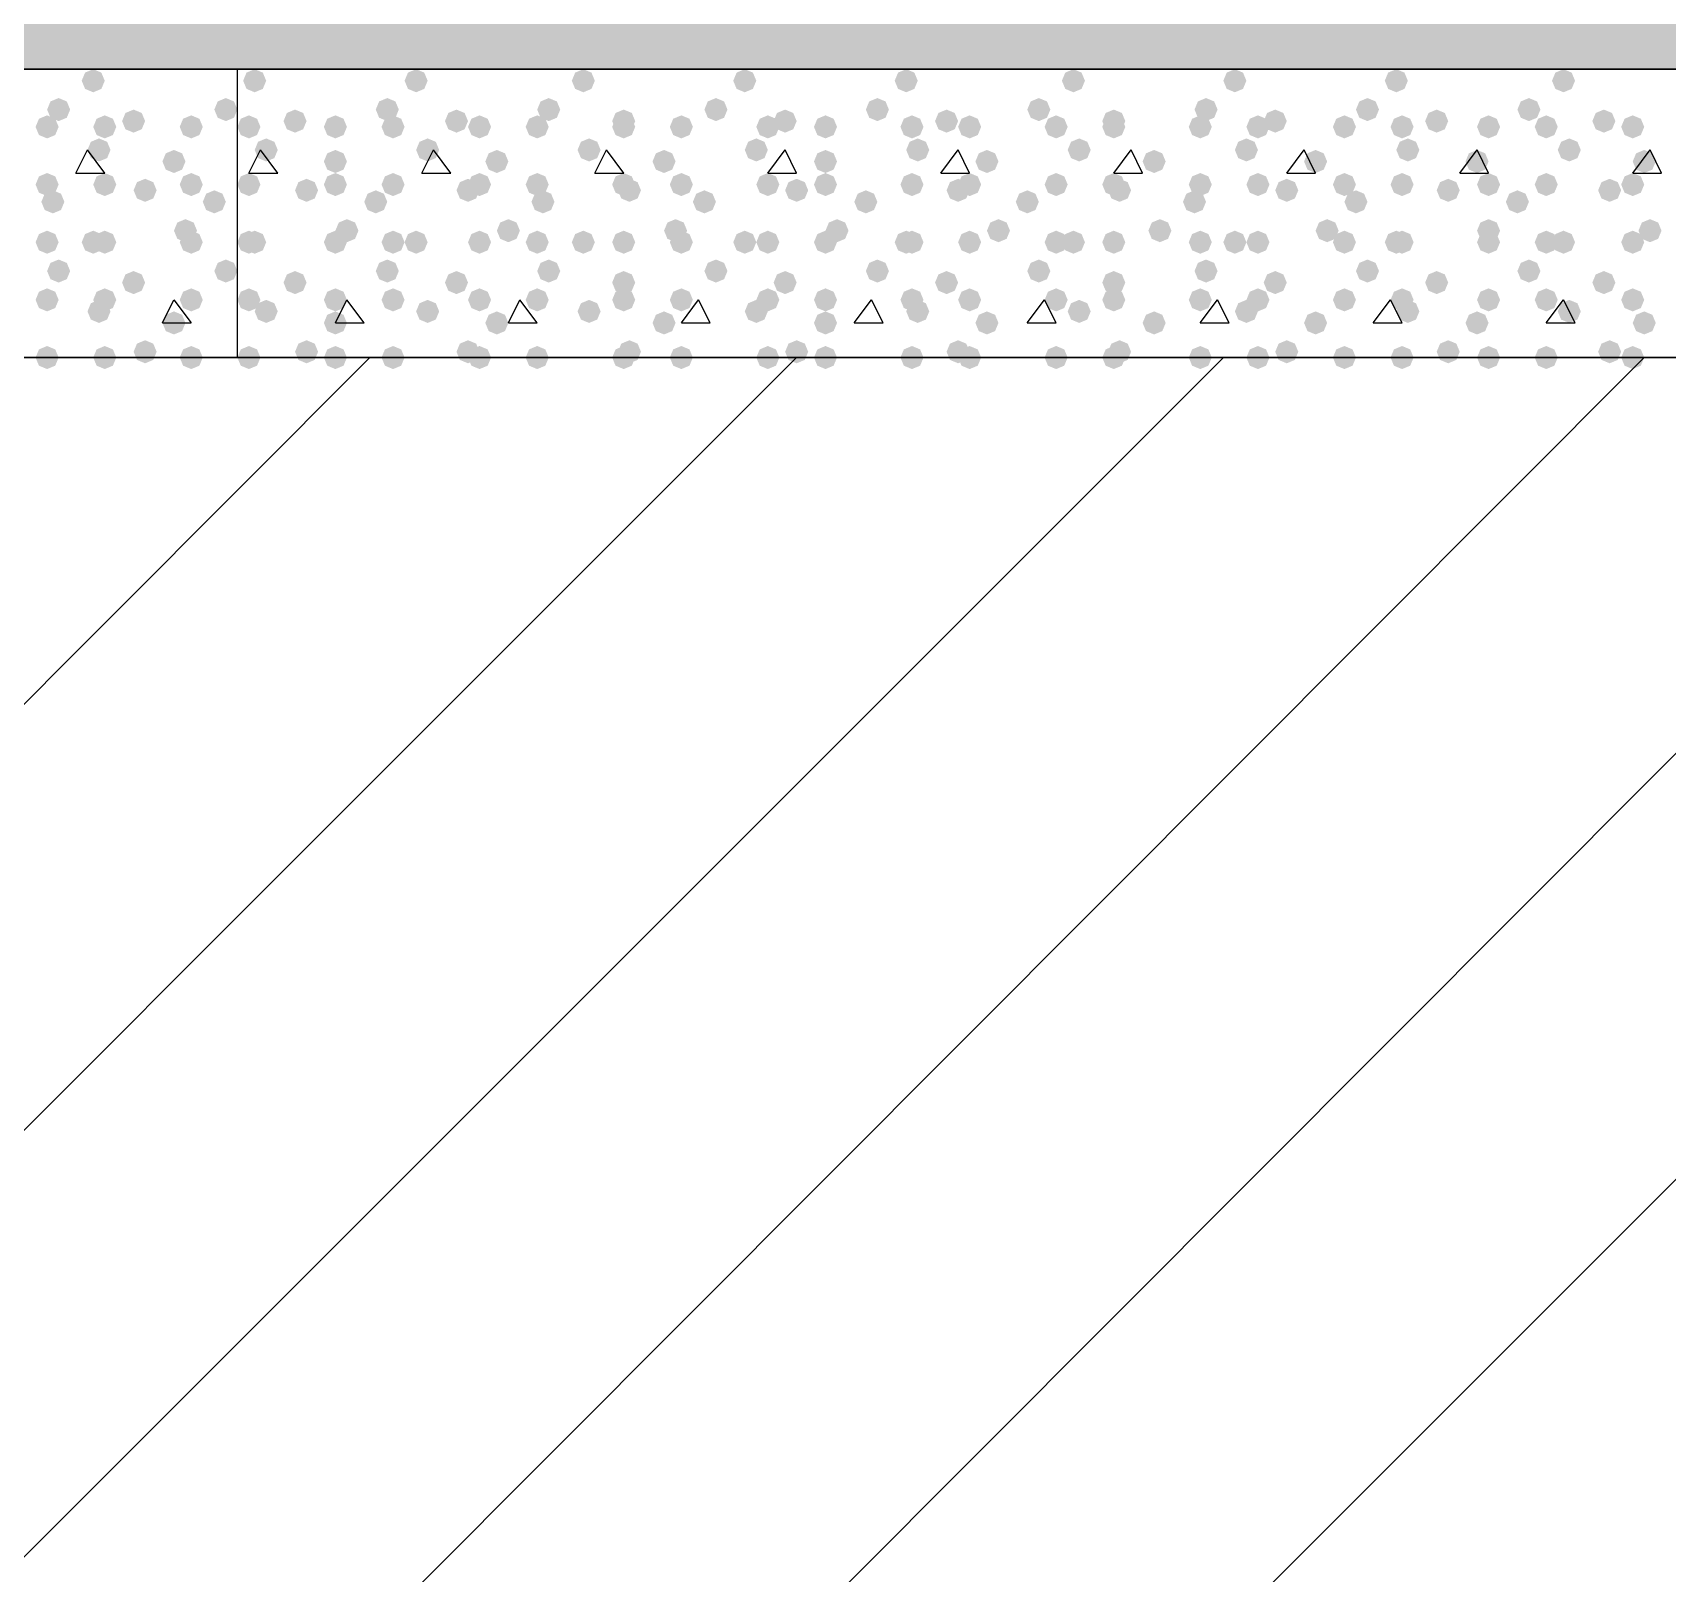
# Model space of a CAD drawing. Header units: millimetres. Extents: x 0 to 420, y 0 to 297.
# Drawn here: x 236.83 to 248.84, y 154.9 to 166.21 of the extents above; entities that cross this region are included whole.
import ezdxf

# ---------------------------------------------------------------- set-up
doc = ezdxf.new("R2010")
doc.units = ezdxf.units.MM
doc.layers.get('0').update_dxf_attribs({"linetype": 'CONTINUOUS'})

msp = doc.modelspace()

# ---------------------------------------------------------------- hatches: boundary and pattern name
at = {"true_color": 0x000008}
h = msp.add_hatch(color=0, dxfattribs=at)
h.paths.add_polyline_path([(378.544667, 177.927), (32.469667, 177.927), (378.544667, 165.946667)], flags=0)
h.paths.add_polyline_path([(32.469667, 177.927), (378.544667, 165.946667), (32.469667, 165.946667)], flags=0)
at = {"true_color": 0x000007}
for points in [[(237.363, 165.862), (237.338129, 165.802204), (237.278333, 165.777333), (237.218538, 165.802204), (237.193667, 165.862), (237.218537, 165.921796), (237.278333, 165.946667), (237.338129, 165.921796)], [(237.109, 165.650333), (237.084129, 165.590537), (237.024333, 165.565667), (236.964538, 165.590537), (236.939667, 165.650333), (236.964537, 165.710129), (237.024333, 165.735), (237.084129, 165.710129)], [(237.659333, 165.565667), (237.634462, 165.505871), (237.574667, 165.481), (237.514871, 165.505871), (237.49, 165.565667), (237.514871, 165.625462), (237.574667, 165.650333), (237.634462, 165.625463)], [(238.336667, 165.650333), (238.311796, 165.590537), (238.252, 165.565667), (238.192204, 165.590537), (238.167333, 165.650333), (238.192204, 165.710129), (238.252, 165.735), (238.311796, 165.710129)], [(237.024333, 165.523333), (236.999462, 165.463537), (236.939667, 165.438667), (236.879871, 165.463537), (236.855, 165.523333), (236.879871, 165.583129), (236.939667, 165.608), (236.999462, 165.583129)], [(237.447667, 165.523333), (237.422796, 165.463537), (237.363, 165.438667), (237.303204, 165.463537), (237.278333, 165.523333), (237.303204, 165.583129), (237.363, 165.608), (237.422796, 165.583129)], [(238.082667, 165.523333), (238.057796, 165.463537), (237.998, 165.438667), (237.938204, 165.463537), (237.913333, 165.523333), (237.938204, 165.583129), (237.998, 165.608), (238.057796, 165.583129)], [(237.405333, 165.354), (237.380462, 165.294204), (237.320667, 165.269333), (237.260871, 165.294204), (237.236, 165.354), (237.260871, 165.413796), (237.320667, 165.438667), (237.380462, 165.413796)], [(237.955667, 165.269333), (237.930796, 165.209537), (237.871, 165.184667), (237.811204, 165.209537), (237.786333, 165.269333), (237.811204, 165.329129), (237.871, 165.354), (237.930796, 165.329129)], [(237.024333, 165.1), (236.999462, 165.040204), (236.939667, 165.015333), (236.879871, 165.040204), (236.855, 165.1), (236.879871, 165.159796), (236.939667, 165.184667), (236.999462, 165.159796)], [(237.447667, 165.1), (237.422796, 165.040204), (237.363, 165.015333), (237.303204, 165.040204), (237.278333, 165.1), (237.303204, 165.159796), (237.363, 165.184667), (237.422796, 165.159796)], [(237.744, 165.057667), (237.719129, 164.997871), (237.659333, 164.973), (237.599538, 164.997871), (237.574667, 165.057667), (237.599537, 165.117462), (237.659333, 165.142333), (237.719129, 165.117463)], [(238.082667, 165.1), (238.057796, 165.040204), (237.998, 165.015333), (237.938204, 165.040204), (237.913333, 165.1), (237.938204, 165.159796), (237.998, 165.184667), (238.057796, 165.159796)], [(237.066667, 164.973), (237.041796, 164.913204), (236.982, 164.888333), (236.922204, 164.913204), (236.897333, 164.973), (236.922204, 165.032796), (236.982, 165.057667), (237.041796, 165.032796)], [(238.252, 164.973), (238.227129, 164.913204), (238.167333, 164.888333), (238.107537, 164.913204), (238.082667, 164.973), (238.107537, 165.032796), (238.167333, 165.057667), (238.227129, 165.032796)], [(238.040333, 164.761333), (238.015462, 164.701537), (237.955667, 164.676667), (237.895871, 164.701537), (237.871, 164.761333), (237.895871, 164.821129), (237.955667, 164.846), (238.015462, 164.821129)], [(237.024333, 164.676667), (236.999462, 164.616871), (236.939667, 164.592), (236.879871, 164.616871), (236.855, 164.676667), (236.879871, 164.736462), (236.939667, 164.761333), (236.999462, 164.736463)], [(237.363, 164.676667), (237.338129, 164.616871), (237.278333, 164.592), (237.218538, 164.616871), (237.193667, 164.676667), (237.218537, 164.736462), (237.278333, 164.761333), (237.338129, 164.736463)], [(237.447667, 164.676667), (237.422796, 164.616871), (237.363, 164.592), (237.303204, 164.616871), (237.278333, 164.676667), (237.303204, 164.736462), (237.363, 164.761333), (237.422796, 164.736463)], [(238.082667, 164.676667), (238.057796, 164.616871), (237.998, 164.592), (237.938204, 164.616871), (237.913333, 164.676667), (237.938204, 164.736462), (237.998, 164.761333), (238.057796, 164.736463)], [(237.109, 164.465), (237.084129, 164.405204), (237.024333, 164.380333), (236.964538, 164.405204), (236.939667, 164.465), (236.964537, 164.524796), (237.024333, 164.549667), (237.084129, 164.524796)], [(238.336667, 164.465), (238.311796, 164.405204), (238.252, 164.380333), (238.192204, 164.405204), (238.167333, 164.465), (238.192204, 164.524796), (238.252, 164.549667), (238.311796, 164.524796)], [(237.659333, 164.380333), (237.634462, 164.320537), (237.574667, 164.295667), (237.514871, 164.320537), (237.49, 164.380333), (237.514871, 164.440129), (237.574667, 164.465), (237.634462, 164.440129)], [(237.024333, 164.253333), (236.999462, 164.193537), (236.939667, 164.168667), (236.879871, 164.193537), (236.855, 164.253333), (236.879871, 164.313129), (236.939667, 164.338), (236.999462, 164.313129)], [(237.447667, 164.253333), (237.422796, 164.193537), (237.363, 164.168667), (237.303204, 164.193537), (237.278333, 164.253333), (237.303204, 164.313129), (237.363, 164.338), (237.422796, 164.313129)], [(238.082667, 164.253333), (238.057796, 164.193537), (237.998, 164.168667), (237.938204, 164.193537), (237.913333, 164.253333), (237.938204, 164.313129), (237.998, 164.338), (238.057796, 164.313129)], [(237.405333, 164.168667), (237.380462, 164.108871), (237.320667, 164.084), (237.260871, 164.108871), (237.236, 164.168667), (237.260871, 164.228462), (237.320667, 164.253333), (237.380462, 164.228463)], [(237.955667, 164.084), (237.930796, 164.024204), (237.871, 163.999333), (237.811204, 164.024204), (237.786333, 164.084), (237.811204, 164.143796), (237.871, 164.168667), (237.930796, 164.143796)], [(237.744, 163.872333), (237.719129, 163.812537), (237.659333, 163.787667), (237.599538, 163.812537), (237.574667, 163.872333), (237.599537, 163.932129), (237.659333, 163.957), (237.719129, 163.932129)], [(237.024333, 163.83), (236.999462, 163.770204), (236.939667, 163.745333), (236.879871, 163.770204), (236.855, 163.83), (236.879871, 163.889796), (236.939667, 163.914667), (236.999462, 163.889796)], [(237.447667, 163.83), (237.422796, 163.770204), (237.363, 163.745333), (237.303204, 163.770204), (237.278333, 163.83), (237.303204, 163.889796), (237.363, 163.914667), (237.422796, 163.889796)], [(238.082667, 163.83), (238.057796, 163.770204), (237.998, 163.745333), (237.938204, 163.770204), (237.913333, 163.83), (237.938204, 163.889796), (237.998, 163.914667), (238.057796, 163.889796)]]:
    msp.add_hatch(color=0, dxfattribs=at).paths.add_polyline_path(points, flags=0)
at = {"true_color": 0x000008}
for points in [[(238.548333, 165.862), (238.523462, 165.802204), (238.463667, 165.777333), (238.403871, 165.802204), (238.379, 165.862), (238.403871, 165.921796), (238.463667, 165.946667), (238.523462, 165.921796)], [(239.733667, 165.862), (239.708796, 165.802204), (239.649, 165.777333), (239.589204, 165.802204), (239.564333, 165.862), (239.589204, 165.921796), (239.649, 165.946667), (239.708796, 165.921796)], [(240.961333, 165.862), (240.936462, 165.802204), (240.876667, 165.777333), (240.816871, 165.802204), (240.792, 165.862), (240.816871, 165.921796), (240.876667, 165.946667), (240.936462, 165.921796)], [(242.146667, 165.862), (242.121796, 165.802204), (242.062, 165.777333), (242.002204, 165.802204), (241.977333, 165.862), (242.002204, 165.921796), (242.062, 165.946667), (242.121796, 165.921796)], [(243.332, 165.862), (243.307129, 165.802204), (243.247333, 165.777333), (243.187537, 165.802204), (243.162667, 165.862), (243.187537, 165.921796), (243.247333, 165.946667), (243.307129, 165.921796)], [(244.559667, 165.862), (244.534796, 165.802204), (244.475, 165.777333), (244.415204, 165.802204), (244.390333, 165.862), (244.415204, 165.921796), (244.475, 165.946667), (244.534796, 165.921796)], [(245.745, 165.862), (245.720129, 165.802204), (245.660333, 165.777333), (245.600538, 165.802204), (245.575667, 165.862), (245.600537, 165.921796), (245.660333, 165.946667), (245.720129, 165.921796)], [(246.930333, 165.862), (246.905462, 165.802204), (246.845667, 165.777333), (246.785871, 165.802204), (246.761, 165.862), (246.785871, 165.921796), (246.845667, 165.946667), (246.905462, 165.921796)], [(248.158, 165.862), (248.133129, 165.802204), (248.073333, 165.777333), (248.013537, 165.802204), (247.988667, 165.862), (248.013537, 165.921796), (248.073333, 165.946667), (248.133129, 165.921796)], [(238.844667, 165.565667), (238.819796, 165.505871), (238.76, 165.481), (238.700204, 165.505871), (238.675333, 165.565667), (238.700204, 165.625462), (238.76, 165.650333), (238.819796, 165.625463)], [(239.522, 165.650333), (239.497129, 165.590537), (239.437333, 165.565667), (239.377537, 165.590537), (239.352667, 165.650333), (239.377537, 165.710129), (239.437333, 165.735), (239.497129, 165.710129)], [(240.03, 165.565667), (240.005129, 165.505871), (239.945333, 165.481), (239.885538, 165.505871), (239.860667, 165.565667), (239.885537, 165.625462), (239.945333, 165.650333), (240.005129, 165.625463)], [(240.707333, 165.650333), (240.682462, 165.590537), (240.622667, 165.565667), (240.562871, 165.590537), (240.538, 165.650333), (240.562871, 165.710129), (240.622667, 165.735), (240.682462, 165.710129)], [(241.257667, 165.565667), (241.232796, 165.505871), (241.173, 165.481), (241.113204, 165.505871), (241.088333, 165.565667), (241.113204, 165.625462), (241.173, 165.650333), (241.232796, 165.625463)], [(241.935, 165.650333), (241.910129, 165.590537), (241.850333, 165.565667), (241.790538, 165.590537), (241.765667, 165.650333), (241.790537, 165.710129), (241.850333, 165.735), (241.910129, 165.710129)], [(242.443, 165.565667), (242.418129, 165.505871), (242.358333, 165.481), (242.298538, 165.505871), (242.273667, 165.565667), (242.298537, 165.625462), (242.358333, 165.650333), (242.418129, 165.625463)], [(243.120333, 165.650333), (243.095462, 165.590537), (243.035667, 165.565667), (242.975871, 165.590537), (242.951, 165.650333), (242.975871, 165.710129), (243.035667, 165.735), (243.095462, 165.710129)], [(243.628333, 165.565667), (243.603462, 165.505871), (243.543667, 165.481), (243.483871, 165.505871), (243.459, 165.565667), (243.483871, 165.625462), (243.543667, 165.650333), (243.603462, 165.625463)], [(244.305667, 165.650333), (244.280796, 165.590537), (244.221, 165.565667), (244.161204, 165.590537), (244.136333, 165.650333), (244.161204, 165.710129), (244.221, 165.735), (244.280796, 165.710129)], [(244.856, 165.565667), (244.831129, 165.505871), (244.771333, 165.481), (244.711538, 165.505871), (244.686667, 165.565667), (244.711537, 165.625462), (244.771333, 165.650333), (244.831129, 165.625463)], [(245.533333, 165.650333), (245.508463, 165.590537), (245.448667, 165.565667), (245.388871, 165.590537), (245.364, 165.650333), (245.388871, 165.710129), (245.448667, 165.735), (245.508462, 165.710129)], [(246.041333, 165.565667), (246.016462, 165.505871), (245.956667, 165.481), (245.896871, 165.505871), (245.872, 165.565667), (245.896871, 165.625462), (245.956667, 165.650333), (246.016462, 165.625463)], [(246.718667, 165.650333), (246.693796, 165.590537), (246.634, 165.565667), (246.574204, 165.590537), (246.549333, 165.650333), (246.574204, 165.710129), (246.634, 165.735), (246.693796, 165.710129)], [(247.226667, 165.565667), (247.201796, 165.505871), (247.142, 165.481), (247.082204, 165.505871), (247.057333, 165.565667), (247.082204, 165.625462), (247.142, 165.650333), (247.201796, 165.625463)], [(247.904, 165.650333), (247.879129, 165.590537), (247.819333, 165.565667), (247.759538, 165.590537), (247.734667, 165.650333), (247.759537, 165.710129), (247.819333, 165.735), (247.879129, 165.710129)], [(248.454333, 165.565667), (248.429463, 165.505871), (248.369667, 165.481), (248.309871, 165.505871), (248.285, 165.565667), (248.309871, 165.625462), (248.369667, 165.650333), (248.429462, 165.625463)], [(238.506, 165.523333), (238.481129, 165.463537), (238.421333, 165.438667), (238.361538, 165.463537), (238.336667, 165.523333), (238.361537, 165.583129), (238.421333, 165.608), (238.481129, 165.583129)], [(239.141, 165.523333), (239.116129, 165.463537), (239.056333, 165.438667), (238.996538, 165.463537), (238.971667, 165.523333), (238.996537, 165.583129), (239.056333, 165.608), (239.116129, 165.583129)], [(239.564333, 165.523333), (239.539463, 165.463537), (239.479667, 165.438667), (239.419871, 165.463537), (239.395, 165.523333), (239.419871, 165.583129), (239.479667, 165.608), (239.539462, 165.583129)], [(240.199333, 165.523333), (240.174463, 165.463537), (240.114667, 165.438667), (240.054871, 165.463537), (240.03, 165.523333), (240.054871, 165.583129), (240.114667, 165.608), (240.174462, 165.583129)], [(240.622667, 165.523333), (240.597796, 165.463537), (240.538, 165.438667), (240.478204, 165.463537), (240.453333, 165.523333), (240.478204, 165.583129), (240.538, 165.608), (240.597796, 165.583129)], [(241.257667, 165.523333), (241.232796, 165.463537), (241.173, 165.438667), (241.113204, 165.463537), (241.088333, 165.523333), (241.113204, 165.583129), (241.173, 165.608), (241.232796, 165.583129)], [(241.681, 165.523333), (241.656129, 165.463537), (241.596333, 165.438667), (241.536538, 165.463537), (241.511667, 165.523333), (241.536537, 165.583129), (241.596333, 165.608), (241.656129, 165.583129)], [(242.316, 165.523333), (242.291129, 165.463537), (242.231333, 165.438667), (242.171538, 165.463537), (242.146667, 165.523333), (242.171537, 165.583129), (242.231333, 165.608), (242.291129, 165.583129)], [(242.739333, 165.523333), (242.714463, 165.463537), (242.654667, 165.438667), (242.594871, 165.463537), (242.57, 165.523333), (242.594871, 165.583129), (242.654667, 165.608), (242.714462, 165.583129)], [(243.374333, 165.523333), (243.349463, 165.463537), (243.289667, 165.438667), (243.229871, 165.463537), (243.205, 165.523333), (243.229871, 165.583129), (243.289667, 165.608), (243.349462, 165.583129)], [(243.797667, 165.523333), (243.772796, 165.463537), (243.713, 165.438667), (243.653204, 165.463537), (243.628333, 165.523333), (243.653204, 165.583129), (243.713, 165.608), (243.772796, 165.583129)], [(244.432667, 165.523333), (244.407796, 165.463537), (244.348, 165.438667), (244.288204, 165.463537), (244.263333, 165.523333), (244.288204, 165.583129), (244.348, 165.608), (244.407796, 165.583129)], [(244.856, 165.523333), (244.831129, 165.463537), (244.771333, 165.438667), (244.711538, 165.463537), (244.686667, 165.523333), (244.711537, 165.583129), (244.771333, 165.608), (244.831129, 165.583129)], [(245.491, 165.523333), (245.466129, 165.463537), (245.406333, 165.438667), (245.346538, 165.463537), (245.321667, 165.523333), (245.346537, 165.583129), (245.406333, 165.608), (245.466129, 165.583129)], [(245.914333, 165.523333), (245.889462, 165.463537), (245.829667, 165.438667), (245.769871, 165.463537), (245.745, 165.523333), (245.769871, 165.583129), (245.829667, 165.608), (245.889462, 165.583129)], [(246.549333, 165.523333), (246.524463, 165.463537), (246.464667, 165.438667), (246.404871, 165.463537), (246.38, 165.523333), (246.404871, 165.583129), (246.464667, 165.608), (246.524462, 165.583129)], [(246.972667, 165.523333), (246.947796, 165.463537), (246.888, 165.438667), (246.828204, 165.463537), (246.803333, 165.523333), (246.828204, 165.583129), (246.888, 165.608), (246.947796, 165.583129)], [(247.607667, 165.523333), (247.582796, 165.463537), (247.523, 165.438667), (247.463204, 165.463537), (247.438333, 165.523333), (247.463204, 165.583129), (247.523, 165.608), (247.582796, 165.583129)], [(248.031, 165.523333), (248.006129, 165.463537), (247.946333, 165.438667), (247.886538, 165.463537), (247.861667, 165.523333), (247.886537, 165.583129), (247.946333, 165.608), (248.006129, 165.583129)], [(248.666, 165.523333), (248.641129, 165.463537), (248.581333, 165.438667), (248.521538, 165.463537), (248.496667, 165.523333), (248.521537, 165.583129), (248.581333, 165.608), (248.641129, 165.583129)], [(238.633, 165.354), (238.608129, 165.294204), (238.548333, 165.269333), (238.488538, 165.294204), (238.463667, 165.354), (238.488537, 165.413796), (238.548333, 165.438667), (238.608129, 165.413796)], [(239.818333, 165.354), (239.793462, 165.294204), (239.733667, 165.269333), (239.673871, 165.294204), (239.649, 165.354), (239.673871, 165.413796), (239.733667, 165.438667), (239.793462, 165.413796)], [(241.003667, 165.354), (240.978796, 165.294204), (240.919, 165.269333), (240.859204, 165.294204), (240.834333, 165.354), (240.859204, 165.413796), (240.919, 165.438667), (240.978796, 165.413796)], [(242.231333, 165.354), (242.206462, 165.294204), (242.146667, 165.269333), (242.086871, 165.294204), (242.062, 165.354), (242.086871, 165.413796), (242.146667, 165.438667), (242.206462, 165.413796)], [(243.416667, 165.354), (243.391796, 165.294204), (243.332, 165.269333), (243.272204, 165.294204), (243.247333, 165.354), (243.272204, 165.413796), (243.332, 165.438667), (243.391796, 165.413796)], [(244.602, 165.354), (244.577129, 165.294204), (244.517333, 165.269333), (244.457538, 165.294204), (244.432667, 165.354), (244.457537, 165.413796), (244.517333, 165.438667), (244.577129, 165.413796)], [(245.829667, 165.354), (245.804796, 165.294204), (245.745, 165.269333), (245.685204, 165.294204), (245.660333, 165.354), (245.685204, 165.413796), (245.745, 165.438667), (245.804796, 165.413796)], [(247.015, 165.354), (246.990129, 165.294204), (246.930333, 165.269333), (246.870538, 165.294204), (246.845667, 165.354), (246.870537, 165.413796), (246.930333, 165.438667), (246.990129, 165.413796)], [(248.200333, 165.354), (248.175462, 165.294204), (248.115667, 165.269333), (248.055871, 165.294204), (248.031, 165.354), (248.055871, 165.413796), (248.115667, 165.438667), (248.175462, 165.413796)], [(239.141, 165.269333), (239.116129, 165.209537), (239.056333, 165.184667), (238.996538, 165.209537), (238.971667, 165.269333), (238.996537, 165.329129), (239.056333, 165.354), (239.116129, 165.329129)], [(240.326333, 165.269333), (240.301462, 165.209537), (240.241667, 165.184667), (240.181871, 165.209537), (240.157, 165.269333), (240.181871, 165.329129), (240.241667, 165.354), (240.301462, 165.329129)], [(241.554, 165.269333), (241.529129, 165.209537), (241.469333, 165.184667), (241.409538, 165.209537), (241.384667, 165.269333), (241.409537, 165.329129), (241.469333, 165.354), (241.529129, 165.329129)], [(242.739333, 165.269333), (242.714463, 165.209537), (242.654667, 165.184667), (242.594871, 165.209537), (242.57, 165.269333), (242.594871, 165.329129), (242.654667, 165.354), (242.714462, 165.329129)], [(243.924667, 165.269333), (243.899796, 165.209537), (243.84, 165.184667), (243.780204, 165.209537), (243.755333, 165.269333), (243.780204, 165.329129), (243.84, 165.354), (243.899796, 165.329129)], [(245.152333, 165.269333), (245.127462, 165.209537), (245.067667, 165.184667), (245.007871, 165.209537), (244.983, 165.269333), (245.007871, 165.329129), (245.067667, 165.354), (245.127462, 165.329129)], [(246.337667, 165.269333), (246.312796, 165.209537), (246.253, 165.184667), (246.193204, 165.209537), (246.168333, 165.269333), (246.193204, 165.329129), (246.253, 165.354), (246.312796, 165.329129)], [(247.523, 165.269333), (247.498129, 165.209537), (247.438333, 165.184667), (247.378537, 165.209537), (247.353667, 165.269333), (247.378537, 165.329129), (247.438333, 165.354), (247.498129, 165.329129)], [(248.750667, 165.269333), (248.725796, 165.209537), (248.666, 165.184667), (248.606204, 165.209537), (248.581333, 165.269333), (248.606204, 165.329129), (248.666, 165.354), (248.725796, 165.329129)], [(238.506, 165.1), (238.481129, 165.040204), (238.421333, 165.015333), (238.361538, 165.040204), (238.336667, 165.1), (238.361537, 165.159796), (238.421333, 165.184667), (238.481129, 165.159796)], [(238.929333, 165.057667), (238.904462, 164.997871), (238.844667, 164.973), (238.784871, 164.997871), (238.76, 165.057667), (238.784871, 165.117462), (238.844667, 165.142333), (238.904462, 165.117463)], [(239.141, 165.1), (239.116129, 165.040204), (239.056333, 165.015333), (238.996538, 165.040204), (238.971667, 165.1), (238.996537, 165.159796), (239.056333, 165.184667), (239.116129, 165.159796)], [(239.564333, 165.1), (239.539463, 165.040204), (239.479667, 165.015333), (239.419871, 165.040204), (239.395, 165.1), (239.419871, 165.159796), (239.479667, 165.184667), (239.539462, 165.159796)], [(240.114667, 165.057667), (240.089796, 164.997871), (240.03, 164.973), (239.970204, 164.997871), (239.945333, 165.057667), (239.970204, 165.117462), (240.03, 165.142333), (240.089796, 165.117463)], [(240.199333, 165.1), (240.174463, 165.040204), (240.114667, 165.015333), (240.054871, 165.040204), (240.03, 165.1), (240.054871, 165.159796), (240.114667, 165.184667), (240.174462, 165.159796)], [(240.622667, 165.1), (240.597796, 165.040204), (240.538, 165.015333), (240.478204, 165.040204), (240.453333, 165.1), (240.478204, 165.159796), (240.538, 165.184667), (240.597796, 165.159796)], [(241.257667, 165.1), (241.232796, 165.040204), (241.173, 165.015333), (241.113204, 165.040204), (241.088333, 165.1), (241.113204, 165.159796), (241.173, 165.184667), (241.232796, 165.159796)], [(241.3, 165.057667), (241.275129, 164.997871), (241.215333, 164.973), (241.155538, 164.997871), (241.130667, 165.057667), (241.155537, 165.117462), (241.215333, 165.142333), (241.275129, 165.117463)], [(241.681, 165.1), (241.656129, 165.040204), (241.596333, 165.015333), (241.536538, 165.040204), (241.511667, 165.1), (241.536537, 165.159796), (241.596333, 165.184667), (241.656129, 165.159796)], [(242.316, 165.1), (242.291129, 165.040204), (242.231333, 165.015333), (242.171538, 165.040204), (242.146667, 165.1), (242.171537, 165.159796), (242.231333, 165.184667), (242.291129, 165.159796)], [(242.527667, 165.057667), (242.502796, 164.997871), (242.443, 164.973), (242.383204, 164.997871), (242.358333, 165.057667), (242.383204, 165.117462), (242.443, 165.142333), (242.502796, 165.117463)], [(242.739333, 165.1), (242.714463, 165.040204), (242.654667, 165.015333), (242.594871, 165.040204), (242.57, 165.1), (242.594871, 165.159796), (242.654667, 165.184667), (242.714462, 165.159796)], [(243.374333, 165.1), (243.349463, 165.040204), (243.289667, 165.015333), (243.229871, 165.040204), (243.205, 165.1), (243.229871, 165.159796), (243.289667, 165.184667), (243.349462, 165.159796)], [(243.713, 165.057667), (243.688129, 164.997871), (243.628333, 164.973), (243.568537, 164.997871), (243.543667, 165.057667), (243.568537, 165.117462), (243.628333, 165.142333), (243.688129, 165.117463)], [(243.797667, 165.1), (243.772796, 165.040204), (243.713, 165.015333), (243.653204, 165.040204), (243.628333, 165.1), (243.653204, 165.159796), (243.713, 165.184667), (243.772796, 165.159796)], [(244.432667, 165.1), (244.407796, 165.040204), (244.348, 165.015333), (244.288204, 165.040204), (244.263333, 165.1), (244.288204, 165.159796), (244.348, 165.184667), (244.407796, 165.159796)], [(244.856, 165.1), (244.831129, 165.040204), (244.771333, 165.015333), (244.711538, 165.040204), (244.686667, 165.1), (244.711537, 165.159796), (244.771333, 165.184667), (244.831129, 165.159796)], [(244.898333, 165.057667), (244.873462, 164.997871), (244.813667, 164.973), (244.753871, 164.997871), (244.729, 165.057667), (244.753871, 165.117462), (244.813667, 165.142333), (244.873462, 165.117463)], [(245.491, 165.1), (245.466129, 165.040204), (245.406333, 165.015333), (245.346538, 165.040204), (245.321667, 165.1), (245.346537, 165.159796), (245.406333, 165.184667), (245.466129, 165.159796)], [(245.914333, 165.1), (245.889462, 165.040204), (245.829667, 165.015333), (245.769871, 165.040204), (245.745, 165.1), (245.769871, 165.159796), (245.829667, 165.184667), (245.889462, 165.159796)], [(246.126, 165.057667), (246.101129, 164.997871), (246.041333, 164.973), (245.981538, 164.997871), (245.956667, 165.057667), (245.981537, 165.117462), (246.041333, 165.142333), (246.101129, 165.117463)], [(246.549333, 165.1), (246.524463, 165.040204), (246.464667, 165.015333), (246.404871, 165.040204), (246.38, 165.1), (246.404871, 165.159796), (246.464667, 165.184667), (246.524462, 165.159796)], [(246.972667, 165.1), (246.947796, 165.040204), (246.888, 165.015333), (246.828204, 165.040204), (246.803333, 165.1), (246.828204, 165.159796), (246.888, 165.184667), (246.947796, 165.159796)], [(247.311333, 165.057667), (247.286462, 164.997871), (247.226667, 164.973), (247.166871, 164.997871), (247.142, 165.057667), (247.166871, 165.117462), (247.226667, 165.142333), (247.286462, 165.117463)], [(247.607667, 165.1), (247.582796, 165.040204), (247.523, 165.015333), (247.463204, 165.040204), (247.438333, 165.1), (247.463204, 165.159796), (247.523, 165.184667), (247.582796, 165.159796)], [(248.031, 165.1), (248.006129, 165.040204), (247.946333, 165.015333), (247.886538, 165.040204), (247.861667, 165.1), (247.886537, 165.159796), (247.946333, 165.184667), (248.006129, 165.159796)], [(248.496667, 165.057667), (248.471796, 164.997871), (248.412, 164.973), (248.352204, 164.997871), (248.327333, 165.057667), (248.352204, 165.117462), (248.412, 165.142333), (248.471796, 165.117463)], [(248.666, 165.1), (248.641129, 165.040204), (248.581333, 165.015333), (248.521538, 165.040204), (248.496667, 165.1), (248.521537, 165.159796), (248.581333, 165.184667), (248.641129, 165.159796)], [(239.437333, 164.973), (239.412463, 164.913204), (239.352667, 164.888333), (239.292871, 164.913204), (239.268, 164.973), (239.292871, 165.032796), (239.352667, 165.057667), (239.412462, 165.032796)], [(240.665, 164.973), (240.640129, 164.913204), (240.580333, 164.888333), (240.520538, 164.913204), (240.495667, 164.973), (240.520537, 165.032796), (240.580333, 165.057667), (240.640129, 165.032796)], [(241.850333, 164.973), (241.825462, 164.913204), (241.765667, 164.888333), (241.705871, 164.913204), (241.681, 164.973), (241.705871, 165.032796), (241.765667, 165.057667), (241.825462, 165.032796)], [(243.035667, 164.973), (243.010796, 164.913204), (242.951, 164.888333), (242.891204, 164.913204), (242.866333, 164.973), (242.891204, 165.032796), (242.951, 165.057667), (243.010796, 165.032796)], [(244.221, 164.973), (244.196129, 164.913204), (244.136333, 164.888333), (244.076538, 164.913204), (244.051667, 164.973), (244.076537, 165.032796), (244.136333, 165.057667), (244.196129, 165.032796)], [(245.448667, 164.973), (245.423796, 164.913204), (245.364, 164.888333), (245.304204, 164.913204), (245.279333, 164.973), (245.304204, 165.032796), (245.364, 165.057667), (245.423796, 165.032796)], [(246.634, 164.973), (246.609129, 164.913204), (246.549333, 164.888333), (246.489537, 164.913204), (246.464667, 164.973), (246.489537, 165.032796), (246.549333, 165.057667), (246.609129, 165.032796)], [(247.819333, 164.973), (247.794463, 164.913204), (247.734667, 164.888333), (247.674871, 164.913204), (247.65, 164.973), (247.674871, 165.032796), (247.734667, 165.057667), (247.794462, 165.032796)], [(239.225667, 164.761333), (239.200796, 164.701537), (239.141, 164.676667), (239.081204, 164.701537), (239.056333, 164.761333), (239.081204, 164.821129), (239.141, 164.846), (239.200796, 164.821129)], [(240.411, 164.761333), (240.386129, 164.701537), (240.326333, 164.676667), (240.266538, 164.701537), (240.241667, 164.761333), (240.266537, 164.821129), (240.326333, 164.846), (240.386129, 164.821129)], [(241.638667, 164.761333), (241.613796, 164.701537), (241.554, 164.676667), (241.494204, 164.701537), (241.469333, 164.761333), (241.494204, 164.821129), (241.554, 164.846), (241.613796, 164.821129)], [(242.824, 164.761333), (242.799129, 164.701537), (242.739333, 164.676667), (242.679538, 164.701537), (242.654667, 164.761333), (242.679537, 164.821129), (242.739333, 164.846), (242.799129, 164.821129)], [(244.009333, 164.761333), (243.984463, 164.701537), (243.924667, 164.676667), (243.864871, 164.701537), (243.84, 164.761333), (243.864871, 164.821129), (243.924667, 164.846), (243.984462, 164.821129)], [(245.194667, 164.761333), (245.169796, 164.701537), (245.11, 164.676667), (245.050204, 164.701537), (245.025333, 164.761333), (245.050204, 164.821129), (245.11, 164.846), (245.169796, 164.821129)], [(246.422333, 164.761333), (246.397462, 164.701537), (246.337667, 164.676667), (246.277871, 164.701537), (246.253, 164.761333), (246.277871, 164.821129), (246.337667, 164.846), (246.397462, 164.821129)], [(247.607667, 164.761333), (247.582796, 164.701537), (247.523, 164.676667), (247.463204, 164.701537), (247.438333, 164.761333), (247.463204, 164.821129), (247.523, 164.846), (247.582796, 164.821129)], [(248.793, 164.761333), (248.768129, 164.701537), (248.708333, 164.676667), (248.648538, 164.701537), (248.623667, 164.761333), (248.648537, 164.821129), (248.708333, 164.846), (248.768129, 164.821129)], [(238.506, 164.676667), (238.481129, 164.616871), (238.421333, 164.592), (238.361538, 164.616871), (238.336667, 164.676667), (238.361537, 164.736462), (238.421333, 164.761333), (238.481129, 164.736463)], [(238.548333, 164.676667), (238.523462, 164.616871), (238.463667, 164.592), (238.403871, 164.616871), (238.379, 164.676667), (238.403871, 164.736462), (238.463667, 164.761333), (238.523462, 164.736463)], [(239.141, 164.676667), (239.116129, 164.616871), (239.056333, 164.592), (238.996538, 164.616871), (238.971667, 164.676667), (238.996537, 164.736462), (239.056333, 164.761333), (239.116129, 164.736463)], [(239.564333, 164.676667), (239.539463, 164.616871), (239.479667, 164.592), (239.419871, 164.616871), (239.395, 164.676667), (239.419871, 164.736462), (239.479667, 164.761333), (239.539462, 164.736463)], [(239.733667, 164.676667), (239.708796, 164.616871), (239.649, 164.592), (239.589204, 164.616871), (239.564333, 164.676667), (239.589204, 164.736462), (239.649, 164.761333), (239.708796, 164.736463)], [(240.199333, 164.676667), (240.174463, 164.616871), (240.114667, 164.592), (240.054871, 164.616871), (240.03, 164.676667), (240.054871, 164.736462), (240.114667, 164.761333), (240.174462, 164.736463)], [(240.622667, 164.676667), (240.597796, 164.616871), (240.538, 164.592), (240.478204, 164.616871), (240.453333, 164.676667), (240.478204, 164.736462), (240.538, 164.761333), (240.597796, 164.736463)], [(240.961333, 164.676667), (240.936462, 164.616871), (240.876667, 164.592), (240.816871, 164.616871), (240.792, 164.676667), (240.816871, 164.736462), (240.876667, 164.761333), (240.936462, 164.736463)], [(241.257667, 164.676667), (241.232796, 164.616871), (241.173, 164.592), (241.113204, 164.616871), (241.088333, 164.676667), (241.113204, 164.736462), (241.173, 164.761333), (241.232796, 164.736463)], [(241.681, 164.676667), (241.656129, 164.616871), (241.596333, 164.592), (241.536538, 164.616871), (241.511667, 164.676667), (241.536537, 164.736462), (241.596333, 164.761333), (241.656129, 164.736463)], [(242.146667, 164.676667), (242.121796, 164.616871), (242.062, 164.592), (242.002204, 164.616871), (241.977333, 164.676667), (242.002204, 164.736462), (242.062, 164.761333), (242.121796, 164.736463)], [(242.316, 164.676667), (242.291129, 164.616871), (242.231333, 164.592), (242.171538, 164.616871), (242.146667, 164.676667), (242.171537, 164.736462), (242.231333, 164.761333), (242.291129, 164.736463)], [(242.739333, 164.676667), (242.714463, 164.616871), (242.654667, 164.592), (242.594871, 164.616871), (242.57, 164.676667), (242.594871, 164.736462), (242.654667, 164.761333), (242.714462, 164.736463)], [(243.332, 164.676667), (243.307129, 164.616871), (243.247333, 164.592), (243.187537, 164.616871), (243.162667, 164.676667), (243.187537, 164.736462), (243.247333, 164.761333), (243.307129, 164.736463)], [(243.374333, 164.676667), (243.349463, 164.616871), (243.289667, 164.592), (243.229871, 164.616871), (243.205, 164.676667), (243.229871, 164.736462), (243.289667, 164.761333), (243.349462, 164.736463)], [(243.797667, 164.676667), (243.772796, 164.616871), (243.713, 164.592), (243.653204, 164.616871), (243.628333, 164.676667), (243.653204, 164.736462), (243.713, 164.761333), (243.772796, 164.736463)], [(244.432667, 164.676667), (244.407796, 164.616871), (244.348, 164.592), (244.288204, 164.616871), (244.263333, 164.676667), (244.288204, 164.736462), (244.348, 164.761333), (244.407796, 164.736463)], [(244.559667, 164.676667), (244.534796, 164.616871), (244.475, 164.592), (244.415204, 164.616871), (244.390333, 164.676667), (244.415204, 164.736462), (244.475, 164.761333), (244.534796, 164.736463)], [(244.856, 164.676667), (244.831129, 164.616871), (244.771333, 164.592), (244.711538, 164.616871), (244.686667, 164.676667), (244.711537, 164.736462), (244.771333, 164.761333), (244.831129, 164.736463)], [(245.491, 164.676667), (245.466129, 164.616871), (245.406333, 164.592), (245.346538, 164.616871), (245.321667, 164.676667), (245.346537, 164.736462), (245.406333, 164.761333), (245.466129, 164.736463)], [(245.745, 164.676667), (245.720129, 164.616871), (245.660333, 164.592), (245.600538, 164.616871), (245.575667, 164.676667), (245.600537, 164.736462), (245.660333, 164.761333), (245.720129, 164.736463)], [(245.914333, 164.676667), (245.889462, 164.616871), (245.829667, 164.592), (245.769871, 164.616871), (245.745, 164.676667), (245.769871, 164.736462), (245.829667, 164.761333), (245.889462, 164.736463)], [(246.549333, 164.676667), (246.524463, 164.616871), (246.464667, 164.592), (246.404871, 164.616871), (246.38, 164.676667), (246.404871, 164.736462), (246.464667, 164.761333), (246.524462, 164.736463)], [(246.930333, 164.676667), (246.905462, 164.616871), (246.845667, 164.592), (246.785871, 164.616871), (246.761, 164.676667), (246.785871, 164.736462), (246.845667, 164.761333), (246.905462, 164.736463)], [(246.972667, 164.676667), (246.947796, 164.616871), (246.888, 164.592), (246.828204, 164.616871), (246.803333, 164.676667), (246.828204, 164.736462), (246.888, 164.761333), (246.947796, 164.736463)], [(247.607667, 164.676667), (247.582796, 164.616871), (247.523, 164.592), (247.463204, 164.616871), (247.438333, 164.676667), (247.463204, 164.736462), (247.523, 164.761333), (247.582796, 164.736463)], [(248.031, 164.676667), (248.006129, 164.616871), (247.946333, 164.592), (247.886538, 164.616871), (247.861667, 164.676667), (247.886537, 164.736462), (247.946333, 164.761333), (248.006129, 164.736463)], [(248.158, 164.676667), (248.133129, 164.616871), (248.073333, 164.592), (248.013537, 164.616871), (247.988667, 164.676667), (248.013537, 164.736462), (248.073333, 164.761333), (248.133129, 164.736463)], [(248.666, 164.676667), (248.641129, 164.616871), (248.581333, 164.592), (248.521538, 164.616871), (248.496667, 164.676667), (248.521537, 164.736462), (248.581333, 164.761333), (248.641129, 164.736463)], [(239.522, 164.465), (239.497129, 164.405204), (239.437333, 164.380333), (239.377537, 164.405204), (239.352667, 164.465), (239.377537, 164.524796), (239.437333, 164.549667), (239.497129, 164.524796)], [(240.707333, 164.465), (240.682462, 164.405204), (240.622667, 164.380333), (240.562871, 164.405204), (240.538, 164.465), (240.562871, 164.524796), (240.622667, 164.549667), (240.682462, 164.524796)], [(241.935, 164.465), (241.910129, 164.405204), (241.850333, 164.380333), (241.790538, 164.405204), (241.765667, 164.465), (241.790537, 164.524796), (241.850333, 164.549667), (241.910129, 164.524796)], [(243.120333, 164.465), (243.095462, 164.405204), (243.035667, 164.380333), (242.975871, 164.405204), (242.951, 164.465), (242.975871, 164.524796), (243.035667, 164.549667), (243.095462, 164.524796)], [(244.305667, 164.465), (244.280796, 164.405204), (244.221, 164.380333), (244.161204, 164.405204), (244.136333, 164.465), (244.161204, 164.524796), (244.221, 164.549667), (244.280796, 164.524796)], [(245.533333, 164.465), (245.508463, 164.405204), (245.448667, 164.380333), (245.388871, 164.405204), (245.364, 164.465), (245.388871, 164.524796), (245.448667, 164.549667), (245.508462, 164.524796)], [(246.718667, 164.465), (246.693796, 164.405204), (246.634, 164.380333), (246.574204, 164.405204), (246.549333, 164.465), (246.574204, 164.524796), (246.634, 164.549667), (246.693796, 164.524796)], [(247.904, 164.465), (247.879129, 164.405204), (247.819333, 164.380333), (247.759538, 164.405204), (247.734667, 164.465), (247.759537, 164.524796), (247.819333, 164.549667), (247.879129, 164.524796)], [(238.844667, 164.380333), (238.819796, 164.320537), (238.76, 164.295667), (238.700204, 164.320537), (238.675333, 164.380333), (238.700204, 164.440129), (238.76, 164.465), (238.819796, 164.440129)], [(240.03, 164.380333), (240.005129, 164.320537), (239.945333, 164.295667), (239.885538, 164.320537), (239.860667, 164.380333), (239.885537, 164.440129), (239.945333, 164.465), (240.005129, 164.440129)], [(241.257667, 164.380333), (241.232796, 164.320537), (241.173, 164.295667), (241.113204, 164.320537), (241.088333, 164.380333), (241.113204, 164.440129), (241.173, 164.465), (241.232796, 164.440129)], [(242.443, 164.380333), (242.418129, 164.320537), (242.358333, 164.295667), (242.298538, 164.320537), (242.273667, 164.380333), (242.298537, 164.440129), (242.358333, 164.465), (242.418129, 164.440129)], [(243.628333, 164.380333), (243.603462, 164.320537), (243.543667, 164.295667), (243.483871, 164.320537), (243.459, 164.380333), (243.483871, 164.440129), (243.543667, 164.465), (243.603462, 164.440129)], [(244.856, 164.380333), (244.831129, 164.320537), (244.771333, 164.295667), (244.711538, 164.320537), (244.686667, 164.380333), (244.711537, 164.440129), (244.771333, 164.465), (244.831129, 164.440129)], [(246.041333, 164.380333), (246.016462, 164.320537), (245.956667, 164.295667), (245.896871, 164.320537), (245.872, 164.380333), (245.896871, 164.440129), (245.956667, 164.465), (246.016462, 164.440129)], [(247.226667, 164.380333), (247.201796, 164.320537), (247.142, 164.295667), (247.082204, 164.320537), (247.057333, 164.380333), (247.082204, 164.440129), (247.142, 164.465), (247.201796, 164.440129)], [(248.454333, 164.380333), (248.429463, 164.320537), (248.369667, 164.295667), (248.309871, 164.320537), (248.285, 164.380333), (248.309871, 164.440129), (248.369667, 164.465), (248.429462, 164.440129)], [(238.506, 164.253333), (238.481129, 164.193537), (238.421333, 164.168667), (238.361538, 164.193537), (238.336667, 164.253333), (238.361537, 164.313129), (238.421333, 164.338), (238.481129, 164.313129)], [(239.141, 164.253333), (239.116129, 164.193537), (239.056333, 164.168667), (238.996538, 164.193537), (238.971667, 164.253333), (238.996537, 164.313129), (239.056333, 164.338), (239.116129, 164.313129)], [(239.564333, 164.253333), (239.539463, 164.193537), (239.479667, 164.168667), (239.419871, 164.193537), (239.395, 164.253333), (239.419871, 164.313129), (239.479667, 164.338), (239.539462, 164.313129)], [(240.199333, 164.253333), (240.174463, 164.193537), (240.114667, 164.168667), (240.054871, 164.193537), (240.03, 164.253333), (240.054871, 164.313129), (240.114667, 164.338), (240.174462, 164.313129)], [(240.622667, 164.253333), (240.597796, 164.193537), (240.538, 164.168667), (240.478204, 164.193537), (240.453333, 164.253333), (240.478204, 164.313129), (240.538, 164.338), (240.597796, 164.313129)], [(241.257667, 164.253333), (241.232796, 164.193537), (241.173, 164.168667), (241.113204, 164.193537), (241.088333, 164.253333), (241.113204, 164.313129), (241.173, 164.338), (241.232796, 164.313129)], [(241.681, 164.253333), (241.656129, 164.193537), (241.596333, 164.168667), (241.536538, 164.193537), (241.511667, 164.253333), (241.536537, 164.313129), (241.596333, 164.338), (241.656129, 164.313129)], [(242.316, 164.253333), (242.291129, 164.193537), (242.231333, 164.168667), (242.171538, 164.193537), (242.146667, 164.253333), (242.171537, 164.313129), (242.231333, 164.338), (242.291129, 164.313129)], [(242.739333, 164.253333), (242.714463, 164.193537), (242.654667, 164.168667), (242.594871, 164.193537), (242.57, 164.253333), (242.594871, 164.313129), (242.654667, 164.338), (242.714462, 164.313129)], [(243.374333, 164.253333), (243.349463, 164.193537), (243.289667, 164.168667), (243.229871, 164.193537), (243.205, 164.253333), (243.229871, 164.313129), (243.289667, 164.338), (243.349462, 164.313129)], [(243.797667, 164.253333), (243.772796, 164.193537), (243.713, 164.168667), (243.653204, 164.193537), (243.628333, 164.253333), (243.653204, 164.313129), (243.713, 164.338), (243.772796, 164.313129)], [(244.432667, 164.253333), (244.407796, 164.193537), (244.348, 164.168667), (244.288204, 164.193537), (244.263333, 164.253333), (244.288204, 164.313129), (244.348, 164.338), (244.407796, 164.313129)], [(244.856, 164.253333), (244.831129, 164.193537), (244.771333, 164.168667), (244.711538, 164.193537), (244.686667, 164.253333), (244.711537, 164.313129), (244.771333, 164.338), (244.831129, 164.313129)], [(245.491, 164.253333), (245.466129, 164.193537), (245.406333, 164.168667), (245.346538, 164.193537), (245.321667, 164.253333), (245.346537, 164.313129), (245.406333, 164.338), (245.466129, 164.313129)], [(245.914333, 164.253333), (245.889462, 164.193537), (245.829667, 164.168667), (245.769871, 164.193537), (245.745, 164.253333), (245.769871, 164.313129), (245.829667, 164.338), (245.889462, 164.313129)], [(246.549333, 164.253333), (246.524463, 164.193537), (246.464667, 164.168667), (246.404871, 164.193537), (246.38, 164.253333), (246.404871, 164.313129), (246.464667, 164.338), (246.524462, 164.313129)], [(246.972667, 164.253333), (246.947796, 164.193537), (246.888, 164.168667), (246.828204, 164.193537), (246.803333, 164.253333), (246.828204, 164.313129), (246.888, 164.338), (246.947796, 164.313129)], [(247.607667, 164.253333), (247.582796, 164.193537), (247.523, 164.168667), (247.463204, 164.193537), (247.438333, 164.253333), (247.463204, 164.313129), (247.523, 164.338), (247.582796, 164.313129)], [(248.031, 164.253333), (248.006129, 164.193537), (247.946333, 164.168667), (247.886538, 164.193537), (247.861667, 164.253333), (247.886537, 164.313129), (247.946333, 164.338), (248.006129, 164.313129)], [(248.666, 164.253333), (248.641129, 164.193537), (248.581333, 164.168667), (248.521538, 164.193537), (248.496667, 164.253333), (248.521537, 164.313129), (248.581333, 164.338), (248.641129, 164.313129)], [(238.633, 164.168667), (238.608129, 164.108871), (238.548333, 164.084), (238.488538, 164.108871), (238.463667, 164.168667), (238.488537, 164.228462), (238.548333, 164.253333), (238.608129, 164.228463)], [(239.818333, 164.168667), (239.793462, 164.108871), (239.733667, 164.084), (239.673871, 164.108871), (239.649, 164.168667), (239.673871, 164.228462), (239.733667, 164.253333), (239.793462, 164.228463)], [(241.003667, 164.168667), (240.978796, 164.108871), (240.919, 164.084), (240.859204, 164.108871), (240.834333, 164.168667), (240.859204, 164.228462), (240.919, 164.253333), (240.978796, 164.228463)], [(242.231333, 164.168667), (242.206462, 164.108871), (242.146667, 164.084), (242.086871, 164.108871), (242.062, 164.168667), (242.086871, 164.228462), (242.146667, 164.253333), (242.206462, 164.228463)], [(243.416667, 164.168667), (243.391796, 164.108871), (243.332, 164.084), (243.272204, 164.108871), (243.247333, 164.168667), (243.272204, 164.228462), (243.332, 164.253333), (243.391796, 164.228463)], [(244.602, 164.168667), (244.577129, 164.108871), (244.517333, 164.084), (244.457538, 164.108871), (244.432667, 164.168667), (244.457537, 164.228462), (244.517333, 164.253333), (244.577129, 164.228463)], [(245.829667, 164.168667), (245.804796, 164.108871), (245.745, 164.084), (245.685204, 164.108871), (245.660333, 164.168667), (245.685204, 164.228462), (245.745, 164.253333), (245.804796, 164.228463)], [(247.015, 164.168667), (246.990129, 164.108871), (246.930333, 164.084), (246.870538, 164.108871), (246.845667, 164.168667), (246.870537, 164.228462), (246.930333, 164.253333), (246.990129, 164.228463)], [(248.200333, 164.168667), (248.175462, 164.108871), (248.115667, 164.084), (248.055871, 164.108871), (248.031, 164.168667), (248.055871, 164.228462), (248.115667, 164.253333), (248.175462, 164.228463)], [(239.141, 164.084), (239.116129, 164.024204), (239.056333, 163.999333), (238.996538, 164.024204), (238.971667, 164.084), (238.996537, 164.143796), (239.056333, 164.168667), (239.116129, 164.143796)], [(240.326333, 164.084), (240.301462, 164.024204), (240.241667, 163.999333), (240.181871, 164.024204), (240.157, 164.084), (240.181871, 164.143796), (240.241667, 164.168667), (240.301462, 164.143796)], [(241.554, 164.084), (241.529129, 164.024204), (241.469333, 163.999333), (241.409538, 164.024204), (241.384667, 164.084), (241.409537, 164.143796), (241.469333, 164.168667), (241.529129, 164.143796)], [(242.739333, 164.084), (242.714463, 164.024204), (242.654667, 163.999333), (242.594871, 164.024204), (242.57, 164.084), (242.594871, 164.143796), (242.654667, 164.168667), (242.714462, 164.143796)], [(243.924667, 164.084), (243.899796, 164.024204), (243.84, 163.999333), (243.780204, 164.024204), (243.755333, 164.084), (243.780204, 164.143796), (243.84, 164.168667), (243.899796, 164.143796)], [(245.152333, 164.084), (245.127462, 164.024204), (245.067667, 163.999333), (245.007871, 164.024204), (244.983, 164.084), (245.007871, 164.143796), (245.067667, 164.168667), (245.127462, 164.143796)], [(246.337667, 164.084), (246.312796, 164.024204), (246.253, 163.999333), (246.193204, 164.024204), (246.168333, 164.084), (246.193204, 164.143796), (246.253, 164.168667), (246.312796, 164.143796)], [(247.523, 164.084), (247.498129, 164.024204), (247.438333, 163.999333), (247.378537, 164.024204), (247.353667, 164.084), (247.378537, 164.143796), (247.438333, 164.168667), (247.498129, 164.143796)], [(248.750667, 164.084), (248.725796, 164.024204), (248.666, 163.999333), (248.606204, 164.024204), (248.581333, 164.084), (248.606204, 164.143796), (248.666, 164.168667), (248.725796, 164.143796)], [(238.929333, 163.872333), (238.904462, 163.812537), (238.844667, 163.787667), (238.784871, 163.812537), (238.76, 163.872333), (238.784871, 163.932129), (238.844667, 163.957), (238.904462, 163.932129)], [(240.114667, 163.872333), (240.089796, 163.812537), (240.03, 163.787667), (239.970204, 163.812537), (239.945333, 163.872333), (239.970204, 163.932129), (240.03, 163.957), (240.089796, 163.932129)], [(241.3, 163.872333), (241.275129, 163.812537), (241.215333, 163.787667), (241.155538, 163.812537), (241.130667, 163.872333), (241.155537, 163.932129), (241.215333, 163.957), (241.275129, 163.932129)], [(242.527667, 163.872333), (242.502796, 163.812537), (242.443, 163.787667), (242.383204, 163.812537), (242.358333, 163.872333), (242.383204, 163.932129), (242.443, 163.957), (242.502796, 163.932129)], [(243.713, 163.872333), (243.688129, 163.812537), (243.628333, 163.787667), (243.568537, 163.812537), (243.543667, 163.872333), (243.568537, 163.932129), (243.628333, 163.957), (243.688129, 163.932129)], [(244.898333, 163.872333), (244.873462, 163.812537), (244.813667, 163.787667), (244.753871, 163.812537), (244.729, 163.872333), (244.753871, 163.932129), (244.813667, 163.957), (244.873462, 163.932129)], [(246.126, 163.872333), (246.101129, 163.812537), (246.041333, 163.787667), (245.981538, 163.812537), (245.956667, 163.872333), (245.981537, 163.932129), (246.041333, 163.957), (246.101129, 163.932129)], [(247.311333, 163.872333), (247.286462, 163.812537), (247.226667, 163.787667), (247.166871, 163.812537), (247.142, 163.872333), (247.166871, 163.932129), (247.226667, 163.957), (247.286462, 163.932129)], [(248.496667, 163.872333), (248.471796, 163.812537), (248.412, 163.787667), (248.352204, 163.812537), (248.327333, 163.872333), (248.352204, 163.932129), (248.412, 163.957), (248.471796, 163.932129)], [(238.506, 163.83), (238.481129, 163.770204), (238.421333, 163.745333), (238.361538, 163.770204), (238.336667, 163.83), (238.361537, 163.889796), (238.421333, 163.914667), (238.481129, 163.889796)], [(239.141, 163.83), (239.116129, 163.770204), (239.056333, 163.745333), (238.996538, 163.770204), (238.971667, 163.83), (238.996537, 163.889796), (239.056333, 163.914667), (239.116129, 163.889796)], [(239.564333, 163.83), (239.539463, 163.770204), (239.479667, 163.745333), (239.419871, 163.770204), (239.395, 163.83), (239.419871, 163.889796), (239.479667, 163.914667), (239.539462, 163.889796)], [(240.199333, 163.83), (240.174463, 163.770204), (240.114667, 163.745333), (240.054871, 163.770204), (240.03, 163.83), (240.054871, 163.889796), (240.114667, 163.914667), (240.174462, 163.889796)], [(240.622667, 163.83), (240.597796, 163.770204), (240.538, 163.745333), (240.478204, 163.770204), (240.453333, 163.83), (240.478204, 163.889796), (240.538, 163.914667), (240.597796, 163.889796)], [(241.257667, 163.83), (241.232796, 163.770204), (241.173, 163.745333), (241.113204, 163.770204), (241.088333, 163.83), (241.113204, 163.889796), (241.173, 163.914667), (241.232796, 163.889796)], [(241.681, 163.83), (241.656129, 163.770204), (241.596333, 163.745333), (241.536538, 163.770204), (241.511667, 163.83), (241.536537, 163.889796), (241.596333, 163.914667), (241.656129, 163.889796)], [(242.316, 163.83), (242.291129, 163.770204), (242.231333, 163.745333), (242.171538, 163.770204), (242.146667, 163.83), (242.171537, 163.889796), (242.231333, 163.914667), (242.291129, 163.889796)], [(242.739333, 163.83), (242.714463, 163.770204), (242.654667, 163.745333), (242.594871, 163.770204), (242.57, 163.83), (242.594871, 163.889796), (242.654667, 163.914667), (242.714462, 163.889796)], [(243.374333, 163.83), (243.349463, 163.770204), (243.289667, 163.745333), (243.229871, 163.770204), (243.205, 163.83), (243.229871, 163.889796), (243.289667, 163.914667), (243.349462, 163.889796)], [(243.797667, 163.83), (243.772796, 163.770204), (243.713, 163.745333), (243.653204, 163.770204), (243.628333, 163.83), (243.653204, 163.889796), (243.713, 163.914667), (243.772796, 163.889796)], [(244.432667, 163.83), (244.407796, 163.770204), (244.348, 163.745333), (244.288204, 163.770204), (244.263333, 163.83), (244.288204, 163.889796), (244.348, 163.914667), (244.407796, 163.889796)], [(244.856, 163.83), (244.831129, 163.770204), (244.771333, 163.745333), (244.711538, 163.770204), (244.686667, 163.83), (244.711537, 163.889796), (244.771333, 163.914667), (244.831129, 163.889796)], [(245.491, 163.83), (245.466129, 163.770204), (245.406333, 163.745333), (245.346538, 163.770204), (245.321667, 163.83), (245.346537, 163.889796), (245.406333, 163.914667), (245.466129, 163.889796)], [(245.914333, 163.83), (245.889462, 163.770204), (245.829667, 163.745333), (245.769871, 163.770204), (245.745, 163.83), (245.769871, 163.889796), (245.829667, 163.914667), (245.889462, 163.889796)], [(246.549333, 163.83), (246.524463, 163.770204), (246.464667, 163.745333), (246.404871, 163.770204), (246.38, 163.83), (246.404871, 163.889796), (246.464667, 163.914667), (246.524462, 163.889796)], [(246.972667, 163.83), (246.947796, 163.770204), (246.888, 163.745333), (246.828204, 163.770204), (246.803333, 163.83), (246.828204, 163.889796), (246.888, 163.914667), (246.947796, 163.889796)], [(247.607667, 163.83), (247.582796, 163.770204), (247.523, 163.745333), (247.463204, 163.770204), (247.438333, 163.83), (247.463204, 163.889796), (247.523, 163.914667), (247.582796, 163.889796)], [(248.031, 163.83), (248.006129, 163.770204), (247.946333, 163.745333), (247.886538, 163.770204), (247.861667, 163.83), (247.886537, 163.889796), (247.946333, 163.914667), (248.006129, 163.889796)], [(248.666, 163.83), (248.641129, 163.770204), (248.581333, 163.745333), (248.521538, 163.770204), (248.496667, 163.83), (248.521537, 163.889796), (248.581333, 163.914667), (248.641129, 163.889796)]]:
    msp.add_hatch(color=0, dxfattribs=at).paths.add_polyline_path(points, flags=0)

# ---------------------------------------------------------------- linework, layer by layer
at = {"color": 0, "true_color": 0x000008}
msp.add_lwpolyline([(32.469667, 177.927), (378.544667, 165.946667), (32.469667, 165.946667)], close=True, dxfattribs=at)
at = {"color": 0, "true_color": 0x000007}
for points in [[(31.369, 142.621), (31.369, 165.946667), (379.603, 165.946667), (379.603, 142.621), (217.17, 142.621), (217.17, 121.454333), (193.844333, 121.454333), (193.844333, 142.621)], [(31.369, 142.621), (31.369, 165.946667), (379.603, 165.946667), (379.603, 142.621), (217.17, 142.621), (217.17, 121.454333), (193.844333, 121.454333), (193.844333, 142.621)], [(236.22, 165.946667), (236.22, 163.83), (238.336667, 163.83), (238.336667, 165.946667)]]:
    msp.add_lwpolyline(points, close=True, dxfattribs=at)
for points in [[(257.429, 165.946667), (238.336667, 165.946667)], [(237.151333, 165.184667), (237.236, 165.354)], [(237.363, 165.184667), (237.236, 165.354)], [(237.151333, 165.184667), (237.363, 165.184667)], [(237.786333, 164.084), (237.871, 164.253333), (237.998, 164.084)], [(237.786333, 164.084), (237.998, 164.084)], [(238.336667, 163.83), (257.429, 163.83)]]:
    msp.add_lwpolyline(points, dxfattribs=at)
at = {"color": 0, "true_color": 0x000008}
for points in [[(238.421333, 165.184667), (238.506, 165.354)], [(238.633, 165.184667), (238.506, 165.354)], [(239.691333, 165.184667), (239.776, 165.354)], [(239.903, 165.184667), (239.776, 165.354)], [(240.961333, 165.184667), (241.046, 165.354)], [(241.173, 165.184667), (241.046, 165.354)], [(242.231333, 165.184667), (242.358333, 165.354)], [(242.443, 165.184667), (242.358333, 165.354)], [(243.501333, 165.184667), (243.628333, 165.354)], [(243.713, 165.184667), (243.628333, 165.354)], [(244.771333, 165.184667), (244.898333, 165.354)], [(244.983, 165.184667), (244.898333, 165.354)], [(246.041333, 165.184667), (246.168333, 165.354)], [(246.253, 165.184667), (246.168333, 165.354)], [(247.311333, 165.184667), (247.438333, 165.354)], [(247.523, 165.184667), (247.438333, 165.354)], [(248.581333, 165.184667), (248.708333, 165.354)], [(248.793, 165.184667), (248.708333, 165.354)], [(238.421333, 165.184667), (238.633, 165.184667)], [(239.691333, 165.184667), (239.903, 165.184667)], [(240.961333, 165.184667), (241.173, 165.184667)], [(242.231333, 165.184667), (242.443, 165.184667)], [(243.501333, 165.184667), (243.713, 165.184667)], [(244.771333, 165.184667), (244.983, 165.184667)], [(246.041333, 165.184667), (246.253, 165.184667)], [(247.311333, 165.184667), (247.523, 165.184667)], [(248.581333, 165.184667), (248.793, 165.184667)], [(239.056333, 164.084), (239.141, 164.253333)], [(239.268, 164.084), (239.141, 164.253333)], [(240.326333, 164.084), (240.411, 164.253333)], [(240.538, 164.084), (240.411, 164.253333)], [(241.596333, 164.084), (241.723333, 164.253333)], [(241.808, 164.084), (241.723333, 164.253333)], [(242.866333, 164.084), (242.993333, 164.253333)], [(243.078, 164.084), (242.993333, 164.253333)], [(244.136333, 164.084), (244.263333, 164.253333)], [(244.348, 164.084), (244.263333, 164.253333)], [(245.406333, 164.084), (245.533333, 164.253333)], [(245.618, 164.084), (245.533333, 164.253333)], [(246.676333, 164.084), (246.803333, 164.253333)], [(246.888, 164.084), (246.803333, 164.253333)], [(247.946333, 164.084), (248.073333, 164.253333)], [(248.158, 164.084), (248.073333, 164.253333)], [(239.056333, 164.084), (239.268, 164.084)], [(240.326333, 164.084), (240.538, 164.084)], [(241.596333, 164.084), (241.808, 164.084)], [(242.866333, 164.084), (243.078, 164.084)], [(244.136333, 164.084), (244.348, 164.084)], [(245.406333, 164.084), (245.618, 164.084)], [(246.676333, 164.084), (246.888, 164.084)], [(247.946333, 164.084), (248.158, 164.084)]]:
    msp.add_lwpolyline(points, dxfattribs=at)
at = {"color": 0, "true_color": 0x0000fd}
msp.add_lwpolyline([(215.053333, 144.737667), (377.486333, 144.737667), (377.486333, 163.83), (33.528, 163.83), (33.528, 144.737667), (195.961, 144.737667), (195.961, 123.571), (215.053333, 123.571)], close=True, dxfattribs=at)
at = {"color": 0, "true_color": 0x000003}
for points in [[(220.260334, 144.737666), (239.310334, 163.829999)], [(223.350667, 144.737666), (242.443001, 163.829999)], [(226.483334, 144.737666), (245.575667, 163.829999)], [(229.616001, 144.737666), (248.666001, 163.829999)], [(232.748667, 144.737666), (251.798667, 163.829999)], [(235.839001, 144.737666), (254.931334, 163.829999)]]:
    msp.add_lwpolyline(points, dxfattribs=at)

doc.saveas('drawing.dxf')
